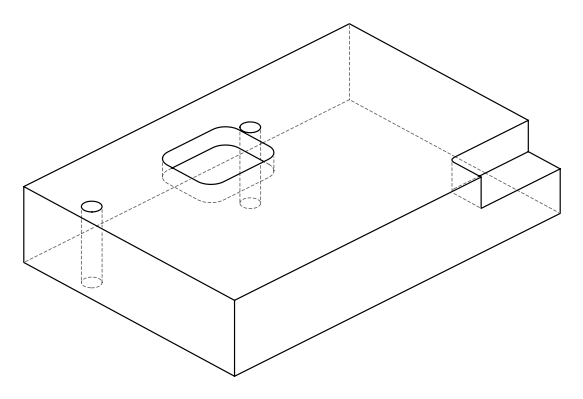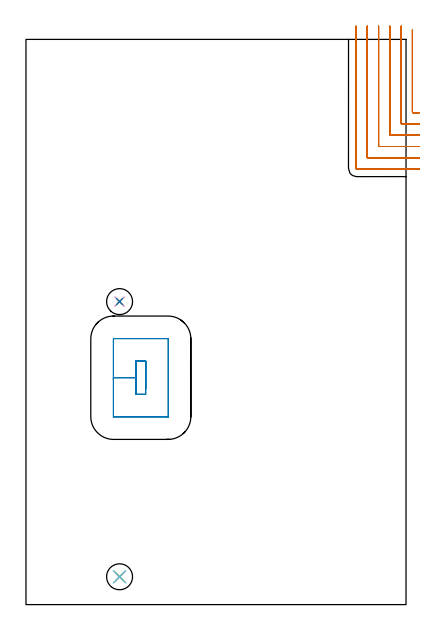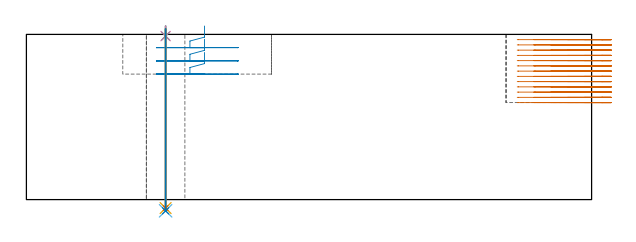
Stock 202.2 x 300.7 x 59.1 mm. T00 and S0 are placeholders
(PLAN: 8 operations, 6 tool changes, 16.8 min)
(1 MILL_CORNER_NOTCH_RECTANGULAR | CORNER_NOTCH_RECTANGULAR | NXT0201_009 | Follow Part, ap 2, ae 75% | 14.13 min | 54410 mm3)
(2 MILL_RECTANGULAR_POCKET | POCKET_RECTANGULAR_STRAIGHT | UGT0201_106 | Follow Part, ap 6, ae 75% | 1.57 min | 47780 mm3)
(3 SPOT_DRILL | STEP1HOLE | NXT0321_9005460120000 | 0.03 min | 2 mm3)
(4 SPOT_DRILL_1 | STEP1HOLE_1 | NXT0321_9005460120000 | 0.03 min | 1 mm3)
(5 DRILL_THROUGH_HOLE_INTO_CENTER | STEP1HOLE | NXT0301_055 | 0.26 min | 3268 mm3)
(6 DRILL_TO_ENLARGE_THROUGH_HOLE | STEP1HOLE | NXT0301_103 | 0.26 min | 5563 mm3)
(7 DRILL_THROUGH_HOLE_INTO_CENTER_1 | STEP1HOLE_1 | NXT0301_055 | 0.26 min | 3255 mm3)
(8 DRILL_TO_ENLARGE_THROUGH_HOLE_1 | STEP1HOLE_1 | NXT0301_103 | 0.26 min | 5567 mm3)
(TOOL NXT0201_009 | ENDMILL 8mm [2P460-0800-NA 1630] | D8 FL26 Z6)
(TOOL UGT0201_106 | End Mill 24 mm | D24 FL25 Z2)
(TOOL NXT0321_9005460120000 | NC Spot Drill, 142deg, 12mm, Carbide, Uncoated | D12 PA142 FL30 Z2)
(TOOL NXT0301_055 | Carbide Drill 8.4mm [860.1-0840-042A1-MM 2214] | D8.4 PA140 FL61 Z2)
(TOOL NXT0301_103 | Carbide Drill 13.8mm [860.1-1380-062A1-MM 2214] | D13.8 PA140 FL77 Z2)
(OP 1 MILL_CORNER_NOTCH_RECTANGULAR)
G17 G21 G94 G90
T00 M6
G54
G17 G0 G90 X205.6 Y305.807 S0 M3
G43 Z69.1 H1
Z57.223
G94 G1 Y302.807 F250.
Y262.097 F500.
G3 X205.997 Y261.7 R0.4
G2 X206.2 Y261.701 R30.
G1 X209.2 F250.
G0 Z69.1
X199.6 Y307.7
Z57.223
G1 Y304.7
Y256.097 F500.
G3 X199.997 Y255.7 R0.4
G1 X206.2
X209.2 F250.
G0 Z69.1
X193.6 Y307.7
Z57.223
G1 Y304.7
Y250.097 F500.
G3 X193.997 Y249.7 R0.4
G1 X206.2
X209.2 F250.
G0 Z69.1
X187.6 Y307.7
Z57.223
G1 Y304.7
Y244.097 F500.
G3 X187.997 Y243.7 R0.4
G1 X206.2
X209.2 F250.
G0 Z69.1
X181.6 Y307.7
Z57.223
G1 Y304.7
Y238.097 F500.
G3 X181.997 Y237.7 R0.4
G1 X206.2
X209.2 F250.
G0 Z69.1
X175.6 Y307.7
Z57.223
G1 Y304.7
Y232.097 F500.
G3 X175.997 Y231.7 R0.4
G1 X206.2
X209.2 F250.
G0 Z69.1
X205.6 Y305.807
Z55.346
G1 Y302.807
Y262.097 F500.
G3 X205.997 Y261.7 R0.4
G2 X206.2 Y261.701 R30.
G1 X209.2 F250.
G0 Z69.1
X199.6 Y307.7
Z55.346
G1 Y304.7
Y256.097 F500.
G3 X199.997 Y255.7 R0.4
G1 X206.2
X209.2 F250.
G0 Z69.1
X193.6 Y307.7
Z55.346
G1 Y304.7
Y250.097 F500.
G3 X193.997 Y249.7 R0.4
G1 X206.2
X209.2 F250.
G0 Z69.1
X187.6 Y307.7
Z55.346
G1 Y304.7
Y244.097 F500.
G3 X187.997 Y243.7 R0.4
G1 X206.2
X209.2 F250.
G0 Z69.1
X181.6 Y307.7
Z55.346
G1 Y304.7
Y238.097 F500.
G3 X181.997 Y237.7 R0.4
G1 X206.2
X209.2 F250.
G0 Z69.1
X175.6 Y307.7
Z55.346
G1 Y304.7
Y232.097 F500.
G3 X175.997 Y231.7 R0.4
G1 X206.2
X209.2 F250.
G0 Z69.1
X205.6 Y305.807
Z53.469
G1 Y302.807
Y262.097 F500.
G3 X205.997 Y261.7 R0.4
G2 X206.2 Y261.701 R30.
G1 X209.2 F250.
G0 Z69.1
X199.6 Y307.7
Z53.469
G1 Y304.7
Y256.097 F500.
G3 X199.997 Y255.7 R0.4
G1 X206.2
X209.2 F250.
G0 Z69.1
X193.6 Y307.7
Z53.469
G1 Y304.7
Y250.097 F500.
G3 X193.997 Y249.7 R0.4
G1 X206.2
X209.2 F250.
G0 Z69.1
X187.6 Y307.7
Z53.469
G1 Y304.7
Y244.097 F500.
G3 X187.997 Y243.7 R0.4
G1 X206.2
X209.2 F250.
G0 Z69.1
X181.6 Y307.7
Z53.469
G1 Y304.7
Y238.097 F500.
G3 X181.997 Y237.7 R0.4
G1 X206.2
X209.2 F250.
G0 Z69.1
X175.6 Y307.7
Z53.469
G1 Y304.7
Y232.097 F500.
G3 X175.997 Y231.7 R0.4
G1 X206.2
X209.2 F250.
G0 Z69.1
X205.6 Y305.807
Z51.592
G1 Y302.807
Y262.097 F500.
G3 X205.997 Y261.7 R0.4
G2 X206.2 Y261.701 R30.
G1 X209.2 F250.
G0 Z69.1
X199.6 Y307.7
Z51.592
G1 Y304.7
Y256.097 F500.
G3 X199.997 Y255.7 R0.4
G1 X206.2
X209.2 F250.
G0 Z69.1
X193.6 Y307.7
Z51.592
G1 Y304.7
Y250.097 F500.
G3 X193.997 Y249.7 R0.4
G1 X206.2
X209.2 F250.
G0 Z69.1
X187.6 Y307.7
Z51.592
G1 Y304.7
Y244.097 F500.
G3 X187.997 Y243.7 R0.4
G1 X206.2
X209.2 F250.
G0 Z69.1
X181.6 Y307.7
Z51.592
G1 Y304.7
Y238.097 F500.
G3 X181.997 Y237.7 R0.4
G1 X206.2
X209.2 F250.
G0 Z69.1
X175.6 Y307.7
Z51.592
G1 Y304.7
Y232.097 F500.
G3 X175.997 Y231.7 R0.4
G1 X206.2
X209.2 F250.
G0 Z69.1
X205.6 Y305.807
Z49.715
G1 Y302.807
Y262.097 F500.
G3 X205.997 Y261.7 R0.4
G2 X206.2 Y261.701 R30.
G1 X209.2 F250.
G0 Z69.1
X199.6 Y307.7
Z49.715
G1 Y304.7
Y256.097 F500.
G3 X199.997 Y255.7 R0.4
G1 X206.2
X209.2 F250.
G0 Z69.1
X193.6 Y307.7
Z49.715
G1 Y304.7
Y250.097 F500.
G3 X193.997 Y249.7 R0.4
G1 X206.2
X209.2 F250.
G0 Z69.1
X187.6 Y307.7
Z49.715
G1 Y304.7
Y244.097 F500.
G3 X187.997 Y243.7 R0.4
G1 X206.2
X209.2 F250.
G0 Z69.1
X181.6 Y307.7
Z49.715
G1 Y304.7
Y238.097 F500.
G3 X181.997 Y237.7 R0.4
G1 X206.2
X209.2 F250.
G0 Z69.1
X175.6 Y307.7
Z49.715
G1 Y304.7
Y232.097 F500.
G3 X175.997 Y231.7 R0.4
G1 X206.2
X209.2 F250.
G0 Z69.1
X205.6 Y305.807
Z47.838
G1 Y302.807
Y262.097 F500.
G3 X205.997 Y261.7 R0.4
G2 X206.2 Y261.701 R30.
G1 X209.2 F250.
G0 Z69.1
X199.6 Y307.7
Z47.838
G1 Y304.7
Y256.097 F500.
G3 X199.997 Y255.7 R0.4
G1 X206.2
X209.2 F250.
G0 Z69.1
X193.6 Y307.7
Z47.838
G1 Y304.7
Y250.097 F500.
G3 X193.997 Y249.7 R0.4
G1 X206.2
X209.2 F250.
G0 Z69.1
X187.6 Y307.7
Z47.838
G1 Y304.7
Y244.097 F500.
G3 X187.997 Y243.7 R0.4
G1 X206.2
X209.2 F250.
G0 Z69.1
X181.6 Y307.7
Z47.838
G1 Y304.7
Y238.097 F500.
G3 X181.997 Y237.7 R0.4
G1 X206.2
X209.2 F250.
G0 Z69.1
X175.6 Y307.7
Z47.838
G1 Y304.7
Y232.097 F500.
G3 X175.997 Y231.7 R0.4
G1 X206.2
X209.2 F250.
G0 Z69.1
X205.6 Y305.807
Z45.961
G1 Y302.807
Y262.097 F500.
G3 X205.997 Y261.7 R0.4
G2 X206.2 Y261.701 R30.
G1 X209.2 F250.
G0 Z69.1
X199.6 Y307.7
Z45.961
G1 Y304.7
Y256.097 F500.
G3 X199.997 Y255.7 R0.4
G1 X206.2
X209.2 F250.
G0 Z69.1
X193.6 Y307.7
Z45.961
G1 Y304.7
Y250.097 F500.
G3 X193.997 Y249.7 R0.4
G1 X206.2
X209.2 F250.
G0 Z69.1
X187.6 Y307.7
Z45.961
G1 Y304.7
Y244.097 F500.
G3 X187.997 Y243.7 R0.4
G1 X206.2
X209.2 F250.
G0 Z69.1
X181.6 Y307.7
Z45.961
G1 Y304.7
Y238.097 F500.
G3 X181.997 Y237.7 R0.4
G1 X206.2
X209.2 F250.
G0 Z69.1
X175.6 Y307.7
Z45.961
G1 Y304.7
Y232.097 F500.
G3 X175.997 Y231.7 R0.4
G1 X206.2
X209.2 F250.
G0 Z69.1
X205.6 Y305.807
Z44.085
G1 Y302.807
Y262.097 F500.
G3 X205.997 Y261.7 R0.4
G2 X206.2 Y261.701 R30.
G1 X209.2 F250.
G0 Z69.1
X199.6 Y307.7
Z44.085
G1 Y304.7
Y256.097 F500.
G3 X199.997 Y255.7 R0.4
G1 X206.2
X209.2 F250.
G0 Z69.1
X193.6 Y307.7
Z44.085
G1 Y304.7
Y250.097 F500.
G3 X193.997 Y249.7 R0.4
G1 X206.2
X209.2 F250.
G0 Z69.1
X187.6 Y307.7
Z44.085
G1 Y304.7
Y244.097 F500.
G3 X187.997 Y243.7 R0.4
G1 X206.2
X209.2 F250.
G0 Z69.1
X181.6 Y307.7
Z44.085
G1 Y304.7
Y238.097 F500.
G3 X181.997 Y237.7 R0.4
G1 X206.2
X209.2 F250.
G0 Z69.1
X175.6 Y307.7
Z44.085
G1 Y304.7
Y232.097 F500.
G3 X175.997 Y231.7 R0.4
G1 X206.2
X209.2 F250.
G0 Z69.1
X205.6 Y305.807
Z42.208
G1 Y302.807
Y262.097 F500.
G3 X205.997 Y261.7 R0.4
G2 X206.2 Y261.701 R30.
G1 X209.2 F250.
G0 Z69.1
X199.6 Y307.7
Z42.208
G1 Y304.7
Y256.097 F500.
G3 X199.997 Y255.7 R0.4
G1 X206.2
X209.2 F250.
G0 Z69.1
X193.6 Y307.7
Z42.208
G1 Y304.7
Y250.097 F500.
G3 X193.997 Y249.7 R0.4
G1 X206.2
X209.2 F250.
G0 Z69.1
X187.6 Y307.7
Z42.208
G1 Y304.7
Y244.097 F500.
G3 X187.997 Y243.7 R0.4
G1 X206.2
X209.2 F250.
G0 Z69.1
X181.6 Y307.7
Z42.208
G1 Y304.7
Y238.097 F500.
G3 X181.997 Y237.7 R0.4
G1 X206.2
X209.2 F250.
G0 Z69.1
X175.6 Y307.7
Z42.208
G1 Y304.7
Y232.097 F500.
G3 X175.997 Y231.7 R0.4
G1 X206.2
X209.2 F250.
G0 Z69.1
X205.6 Y305.807
Z40.331
G1 Y302.807
Y262.097 F500.
G3 X205.997 Y261.7 R0.4
G2 X206.2 Y261.701 R30.
G1 X209.2 F250.
G0 Z69.1
X199.6 Y307.7
Z40.331
G1 Y304.7
Y256.097 F500.
G3 X199.997 Y255.7 R0.4
G1 X206.2
X209.2 F250.
G0 Z69.1
X193.6 Y307.7
Z40.331
G1 Y304.7
Y250.097 F500.
G3 X193.997 Y249.7 R0.4
G1 X206.2
X209.2 F250.
G0 Z69.1
X187.6 Y307.7
Z40.331
G1 Y304.7
Y244.097 F500.
G3 X187.997 Y243.7 R0.4
G1 X206.2
X209.2 F250.
G0 Z69.1
X181.6 Y307.7
Z40.331
G1 Y304.7
Y238.097 F500.
G3 X181.997 Y237.7 R0.4
G1 X206.2
X209.2 F250.
G0 Z69.1
X175.6 Y307.7
Z40.331
G1 Y304.7
Y232.097 F500.
G3 X175.997 Y231.7 R0.4
G1 X206.2
X209.2 F250.
G0 Z69.1
X205.6 Y305.807
Z38.454
G1 Y302.807
Y262.097 F500.
G3 X205.997 Y261.7 R0.4
G2 X206.2 Y261.701 R30.
G1 X209.2 F250.
G0 Z69.1
X199.6 Y307.7
Z38.454
G1 Y304.7
Y256.097 F500.
G3 X199.997 Y255.7 R0.4
G1 X206.2
X209.2 F250.
G0 Z69.1
X193.6 Y307.7
Z38.454
G1 Y304.7
Y250.097 F500.
G3 X193.997 Y249.7 R0.4
G1 X206.2
X209.2 F250.
G0 Z69.1
X187.6 Y307.7
Z38.454
G1 Y304.7
Y244.097 F500.
G3 X187.997 Y243.7 R0.4
G1 X206.2
X209.2 F250.
G0 Z69.1
X181.6 Y307.7
Z38.454
G1 Y304.7
Y238.097 F500.
G3 X181.997 Y237.7 R0.4
G1 X206.2
X209.2 F250.
G0 Z69.1
X175.6 Y307.7
Z38.454
G1 Y304.7
Y232.097 F500.
G3 X175.997 Y231.7 R0.4
G1 X206.2
X209.2 F250.
G0 Z69.1
X205.6 Y305.807
Z36.577
G1 Y302.807
Y262.097 F500.
G3 X205.997 Y261.7 R0.4
G2 X206.2 Y261.701 R30.
G1 X209.2 F250.
G0 Z69.1
X199.6 Y307.7
Z36.577
G1 Y304.7
Y256.097 F500.
G3 X199.997 Y255.7 R0.4
G1 X206.2
X209.2 F250.
G0 Z69.1
X193.6 Y307.7
Z36.577
G1 Y304.7
Y250.097 F500.
G3 X193.997 Y249.7 R0.4
G1 X206.2
X209.2 F250.
G0 Z69.1
X187.6 Y307.7
Z36.577
G1 Y304.7
Y244.097 F500.
G3 X187.997 Y243.7 R0.4
G1 X206.2
X209.2 F250.
G0 Z69.1
X181.6 Y307.7
Z36.577
G1 Y304.7
Y238.097 F500.
G3 X181.997 Y237.7 R0.4
G1 X206.2
X209.2 F250.
G0 Z69.1
X175.6 Y307.7
Z36.577
G1 Y304.7
Y232.097 F500.
G3 X175.997 Y231.7 R0.4
G1 X206.2
X209.2 F250.
G0 Z69.1
X205.6 Y305.807
Z34.7
G1 Y302.807
Y262.097 F500.
G3 X205.997 Y261.7 R0.4
G2 X206.2 Y261.701 R30.
G1 X209.2 F250.
G0 Z69.1
X199.6 Y307.7
Z34.7
G1 Y304.7
Y256.097 F500.
G3 X199.997 Y255.7 R0.4
G1 X206.2
X209.2 F250.
G0 Z69.1
X193.6 Y307.7
Z34.7
G1 Y304.7
Y250.097 F500.
G3 X193.997 Y249.7 R0.4
G1 X206.2
X209.2 F250.
G0 Z69.1
X187.6 Y307.7
Z34.7
G1 Y304.7
Y244.097 F500.
G3 X187.997 Y243.7 R0.4
G1 X206.2
X209.2 F250.
G0 Z69.1
X181.6 Y307.7
Z34.7
G1 Y304.7
Y238.097 F500.
G3 X181.997 Y237.7 R0.4
G1 X206.2
X209.2 F250.
G0 Z69.1
X175.6 Y307.7
Z34.7
G1 Y304.7
Y232.097 F500.
G3 X175.997 Y231.7 R0.4
G1 X206.2
X209.2 F250.
G0 Z69.1
M5
M2
(OP 2 MILL_RECTANGULAR_POCKET)
G17 G21 G94 G90
T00 M6
G54
G17 G0 G90 X63.7 Y114.639 S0 M3
G43 Z69.1 H0
Z62.1
G94 G1 Y129.5 Z58.118 F250.
X58.5 Z56.725
Y120.7 Z54.367
Y111.9 F500.
X63.7
Y129.5
X58.5
Y120.7
X46.5
Y100.
X46.505 Y99.945
X46.545 Y99.905
X46.6 Y99.9
X75.6
X75.655 Y99.905
X75.695 Y99.945
X75.7 Y100.
Y141.4
X75.695 Y141.455
X75.655 Y141.495
X75.6 Y141.5
X46.6
X46.545 Y141.495
X46.505 Y141.455
X46.5 Y141.4
Y120.7
Y119.7
G0 X63.7 Y114.639 Z57.367
G1 Y129.5 Z53.385 F250.
X58.5 Z51.991
Y120.7 Z49.633
Y111.9 F500.
X63.7
Y129.5
X58.5
Y120.7
X46.5
Y100.
X46.505 Y99.945
X46.545 Y99.905
X46.6 Y99.9
X75.6
X75.655 Y99.905
X75.695 Y99.945
X75.7 Y100.
Y141.4
X75.695 Y141.455
X75.655 Y141.495
X75.6 Y141.5
X46.6
X46.545 Y141.495
X46.505 Y141.455
X46.5 Y141.4
Y120.7
Y119.7
G0 X63.7 Y114.639 Z52.633
G1 Y129.5 Z48.651 F250.
X58.5 Z47.258
Y120.7 Z44.9
Y111.9 F500.
X63.7
Y129.5
X58.5
Y120.7
X46.5
Y100.
X46.505 Y99.945
X46.545 Y99.905
X46.6 Y99.9
X75.6
X75.655 Y99.905
X75.695 Y99.945
X75.7 Y100.
Y141.4
X75.695 Y141.455
X75.655 Y141.495
X75.6 Y141.5
X46.6
X46.545 Y141.495
X46.505 Y141.455
X46.5 Y141.4
Y120.7
Y119.7
G0 Z69.1
M5
M2
(OP 3 SPOT_DRILL)
G17 G21 G94 G90
T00 M6
G54
G17 G0 G90 X49.8 Y14.8 S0 M3
G43 Z69.1 H0
G94 G81 G98 Z58.502 F250. R62.1
G80
M5
M2
(OP 4 SPOT_DRILL_1)
G17 G21 G94 G90
T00 M6
G54
G17 G0 G90 X49.8 Y161.2 S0 M3
G43 Z69.1 H0
G94 G81 G98 Z58.502 F250. R62.1
G80
M5
M2
(OP 5 DRILL_THROUGH_HOLE_INTO_CENTER)
G17 G21 G94 G90
T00 M6
G54
G17 G0 G90 X49.8 Y14.8 S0 M3
G43 Z69.1 H1
G94 G73 G98 Z-3.029 F250. Q7.766 R61.1
G80
M5
M2
(OP 6 DRILL_TO_ENLARGE_THROUGH_HOLE)
G17 G21 G94 G90
T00 M6
G54
G17 G0 G90 X49.8 Y14.8 S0 M3
G43 Z69.1 H1
G94 G73 G98 Z-4.011 F250. Q12.622 R61.1
G80
M5
M2
(OP 7 DRILL_THROUGH_HOLE_INTO_CENTER_1)
G17 G21 G94 G90
T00 M6
G54
G17 G0 G90 X49.8 Y161.2 S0 M3
G43 Z69.1 H1
G94 G73 G98 Z-3.029 F250. Q7.766 R61.1
G80
M5
M2
(OP 8 DRILL_TO_ENLARGE_THROUGH_HOLE_1)
G17 G21 G94 G90
T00 M6
G54
G17 G0 G90 X49.8 Y161.2 S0 M3
G43 Z69.1 H1
G94 G73 G98 Z-4.011 F250. Q12.622 R61.1
G80
M5
M2
